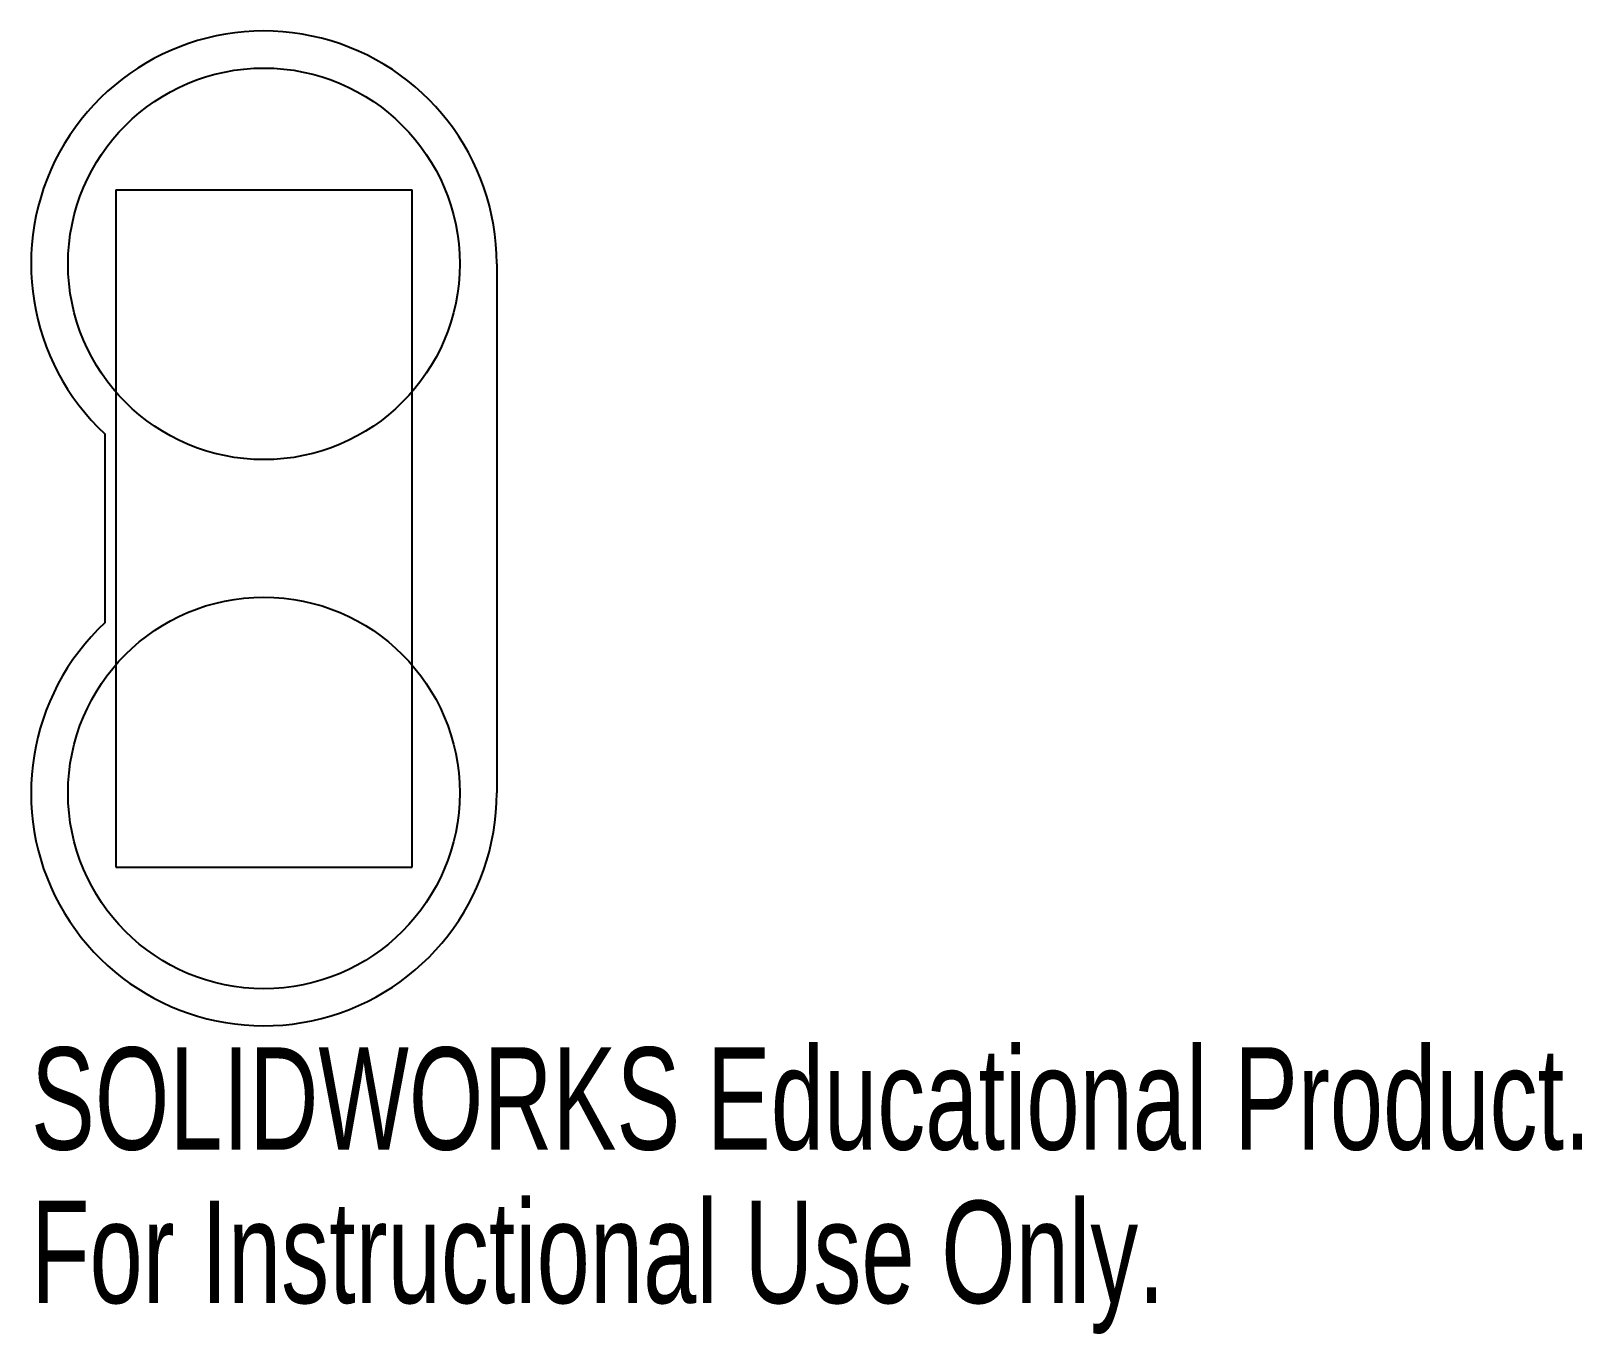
# Model space of a CAD drawing. Header units: millimetres. Extents: x -11 to 62.3, y -50.6 to 11.
import ezdxf

# ---------------------------------------------------------------- set-up
doc = ezdxf.new("R2010")
doc.units = ezdxf.units.MM
doc.styles.add('SLDTEXTSTYLE0', font='TXT', dxfattribs={"width": 0.7})

msp = doc.modelspace()

# ---------------------------------------------------------------- linework, layer by layer
at = {"color": 7, "linetype": 'Continuous', "lineweight": 25}
for p, q in [((-7, 3.5), (7, 3.5)), ((-7, 3.5), (-7, -28.5)), ((7, -28.5), (7, 3.5)), ((11, 0), (11, -25)), ((-7.5, -16.953), (-7.5, -8.047)), ((-7, -28.5), (7, -28.5))]:
    msp.add_line(p, q, dxfattribs=at)
for centre in [(0, 0), (0, -25)]:
    msp.add_circle(centre, 9.25, dxfattribs=at)
for centre, start, end in [((0, 0), 0, 227.01411), ((0, -25), 132.98589, 0)]:
    msp.add_arc(centre, 11, start, end, dxfattribs=at)

# ---------------------------------------------------------------- texts
at = {"color": 7, "linetype": 'Continuous', "char_height": 4.83362, "attachment_point": 1, "style": 'SLDTEXTSTYLE0'}
for s, insert in [('SOLIDWORKS Educational Product.', (-11, -37.02)), ('For Instructional Use Only.', (-11, -44.27))]:
    msp.add_mtext(s, dxfattribs=dict(at, insert=insert))

doc.saveas('drawing.dxf')
